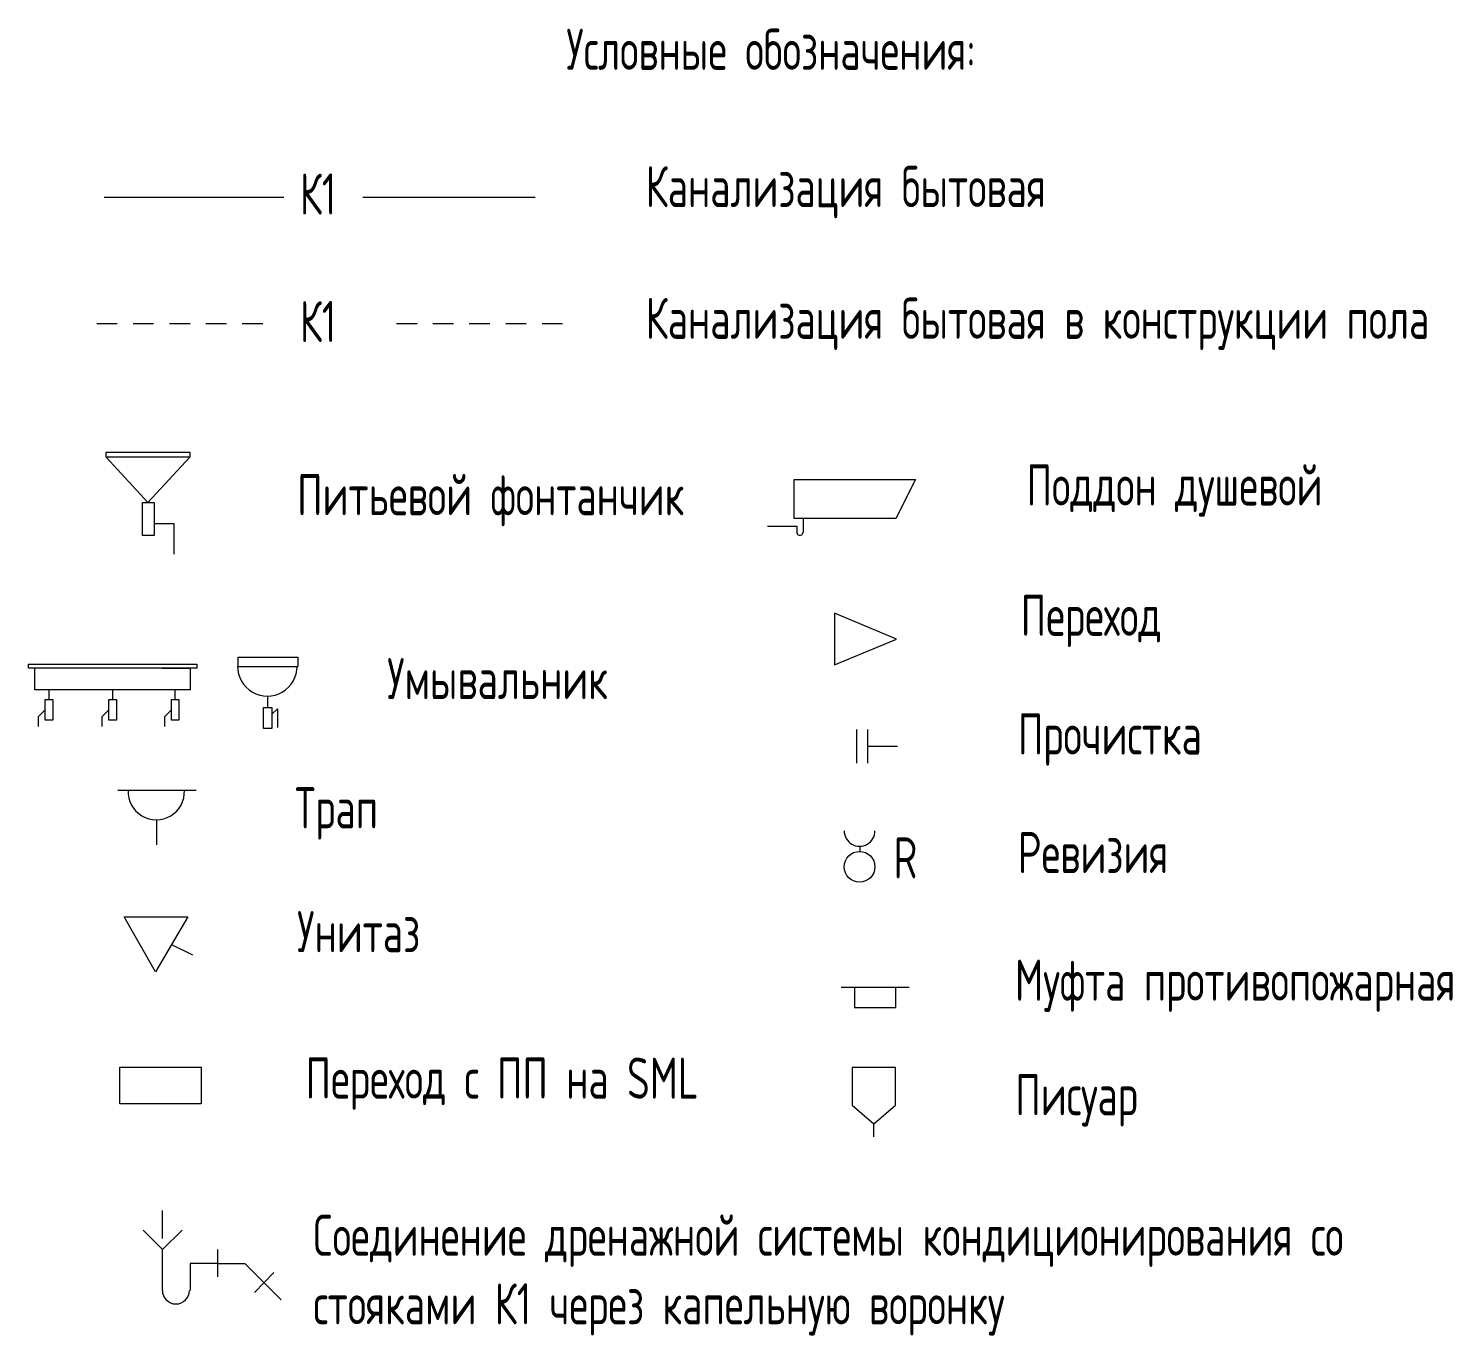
# Model space of a CAD drawing. Header units: millimetres. Extents: x -8689834 to 9419935, y -284943 to 166066.
# Drawn here: x -199471 to -189077, y -121565 to -112027 of the extents above; entities that cross this region are included whole.
import ezdxf

# ---------------------------------------------------------------- set-up
doc = ezdxf.new("R2010")
doc.units = ezdxf.units.MM
doc.header["$MEASUREMENT"] = 0
for name, color, linetype, lineweight in [('_Санпр', 7, 'Continuous', 30), ('_Сантехника', 7, 'Continuous', 30), ('ВК_канализация', 32, 'Continuous', 30)]:
    doc.layers.add(name, color=color, linetype=linetype, lineweight=lineweight)
for name, color, linetype in [('PDF __Арматура', 7, 'Continuous'), ('PDF __ВК-переход с ПП на  SML', 3, 'Continuous'), ('PDF __ВК-противопожарные муфты', 1, 'Continuous'), ('PDF __К14', 3, 'Continuous'), ('PDF __Санпр', 7, 'Continuous'), ('PDF __Сантехника', 7, 'Continuous'), ('PDF _TEKSTBK', 7, 'Continuous')]:
    doc.layers.add(name, color=color, linetype=linetype)
doc.layers.add('PDF __ВК-К1', color=7, linetype='Continuous', true_color=0xb80000)
doc.styles.add('ISOCPEUR', font='isocpeur.ttf', dxfattribs={"width": 0.7})

msp = doc.modelspace()

# ---------------------------------------------------------------- linework, layer by layer
at = {"layer": '_Санпр', "lineweight": 13}
for p, q in [((-198903.1, -115155.7, 0), (-198598.3, -115486.3, 0)), ((-198598.3, -115486.3, 0), (-198293.5, -115155.7, 0)), ((-198552, -115638.9, 0), (-198410.2, -115638.9, 0)), ((-198410.2, -115638.9, 0), (-198410.2, -115864.2, 0))]:
    msp.add_line(p, q, dxfattribs=at)
at = {"layer": '_Санпр', "lineweight": 13, "elevation": 0}
for points in [[(-198903.1, -115118.2), (-198293.5, -115118.2), (-198293.5, -115155.7), (-198903.1, -115155.7)], [(-198637.9, -115486.3), (-198552, -115486.3), (-198552, -115727.8), (-198637.9, -115727.8)]]:
    msp.add_lwpolyline(points, close=True, dxfattribs=at)
at = {"layer": '_Сантехника', "lineweight": 13}
for points in [[(-199470.6, -116666.3), (-198241.5, -116666.3), (-198241.5, -116694.3), (-199470.6, -116694.3), (-199470.6, -116666.3)], [(-199424.9, -116854), (-199424.9, -116694.3)], [(-198495.6, -116694.3), (-198287.2, -116694.3)], [(-198287.2, -116854), (-198287.2, -116694.3)], [(-198287.2, -116854), (-199424.9, -116854)], [(-199347.7, -116922.5), (-199292.7, -116922.5), (-199292.7, -117074.9), (-199347.7, -117074.9), (-199347.7, -116922.5)], [(-199321.2, -116854), (-199321.2, -116922.5)], [(-198883, -116922.5), (-198828.1, -116922.5), (-198828.1, -117074.9), (-198883, -117074.9), (-198883, -116922.5)], [(-198856.6, -116854), (-198856.6, -116922.5)], [(-198427.7, -116922.5), (-198372.7, -116922.5), (-198372.7, -117074.9), (-198427.7, -117074.9), (-198427.7, -116922.5)], [(-198401.3, -116854), (-198401.3, -116922.5)], [(-199396.4, -117046.9), (-199347.7, -116999.2)], [(-198931.8, -117046.9), (-198883, -116999.2)], [(-198476.5, -117046.9), (-198427.7, -116999.2)], [(-199396.4, -117121.6), (-199396.4, -117046.9)], [(-198931.8, -117121.6), (-198931.8, -117046.9)], [(-198476.5, -117121.6), (-198476.5, -117046.9)]]:
    msp.add_lwpolyline(points, dxfattribs=at)
at = {"layer": '_Сантехника', "lineweight": 13, "flags": 128}
for points in [[(-193300.6, -120020.4), (-193143.2, -119883.2), (-193143.2, -119608.9), (-193459.4, -119608.9), (-193459.4, -119883.2), (-193300.6, -120020.4)], [(-193300.6, -120114.2), (-193300.6, -120020.4)]]:
    msp.add_lwpolyline(points, dxfattribs=at)
at = {"layer": 'PDF __Арматура', "lineweight": 13}
msp.add_lwpolyline([(-193588.7, -116292.8), (-193588.7, -116669.5), (-193135.8, -116483.3)], close=True, dxfattribs=at)
at = {"layer": 'PDF __ВК-К1', "lineweight": 13}
for points in [[(-193423.7, -117389.1), (-193423.7, -117143.6)], [(-193343.2, -117389.1), (-193343.2, -117143.6)], [(-193127.3, -117266.4), (-193343.2, -117266.4)], [(-193402.5, -117994.5), (-193402.5, -118032.6)], [(-198091.4, -120936.8), (-198091.4, -121135.7)], [(-198091.4, -121038.4), (-198290.4, -121038.4)], [(-198091.4, -121038.4), (-197892.5, -121038.4), (-197625.8, -121305.1)], [(-197680.8, -121106.1), (-197820.5, -121250)]]:
    msp.add_lwpolyline(points, dxfattribs=at)
msp.add_circle((-193404.6, -118144.7), 112.2, dxfattribs=at)
msp.add_arc((-193404.6, -117882.3), 112.2, 179.99999, 0.00001, dxfattribs=at)
at = {"layer": 'PDF __ВК-переход с ПП на  SML', "lineweight": 13}
msp.add_lwpolyline([(-198802.6, -119607.6), (-198209.9, -119607.6), (-198209.9, -119874.3), (-198802.6, -119874.3)], close=True, dxfattribs=at)
at = {"layer": 'PDF __ВК-противопожарные муфты', "lineweight": 13}
for points in [[(-193537.9, -119023.1), (-193288.2, -119023.1), (-193042.7, -119023.1)], [(-193440.6, -119023.1), (-193440.6, -119171.2), (-193140, -119171.2), (-193140, -119023.1)]]:
    msp.add_lwpolyline(points, dxfattribs=at)
at = {"layer": 'PDF __К14', "lineweight": 13}
msp.add_lwpolyline([(-198493.5, -120856.4), (-198493.5, -120653.2)], dxfattribs=at)
at = {"layer": 'PDF __Санпр', "lineweight": 13}
for points in [[(-197941, -116682.6), (-197941, -116614.9), (-197505, -116614.9), (-197505, -116682.6)], [(-197941, -116682.6), (-197505, -116682.6)], [(-197725.1, -116902.7), (-197725.1, -116983.2)], [(-197695.5, -117029.7), (-197653.2, -116991.6), (-197653.2, -117127.1)]]:
    msp.add_lwpolyline(points, dxfattribs=at)
msp.add_lwpolyline([(-197754.8, -116983.2), (-197695.5, -116983.2), (-197695.5, -117135.6), (-197754.8, -117135.6)], close=True, dxfattribs=at)
msp.add_arc((-197727.2, -116680.5), 218, 179.99999, 0.00001, dxfattribs=at)
at = {"layer": 'PDF __Сантехника', "lineweight": 13}
for points in [[(-193880.8, -115319.2), (-192996.1, -115319.2), (-193140, -115602.8), (-193880.8, -115602.8)], [(-198544, -118910.9), (-198772.6, -118508.7), (-198306.9, -118508.7)]]:
    msp.add_lwpolyline(points, close=True, dxfattribs=at)
for points in [[(-193859.7, -115704.4), (-193859.7, -115662), (-194075.5, -115662)], [(-193817.3, -115602.8), (-193817.3, -115704.4)], [(-198819.1, -117585.9), (-198247.7, -117585.9)], [(-198535.5, -117801.8), (-198535.5, -117983.8)], [(-198425.5, -118711.9), (-198273.1, -118788.1)]]:
    msp.add_lwpolyline(points, dxfattribs=at)
for centre, radius, start, end in [((-193840.6, -115702.3), 23.3, 179.99995, 0.00005), ((-198537.6, -117596.5), 205.3, 177.4347, 2.5653)]:
    msp.add_arc(centre, radius, start, end, dxfattribs=at)
at = {"layer": 'PDF _TEKSTBK', "lineweight": 13}
for points in [[(-198493.5, -120936.8), (-198633.2, -120797.1)], [(-198493.5, -121237.3), (-198493.5, -120936.8), (-198349.6, -120797.1)], [(-198290.4, -121038.4), (-198290.4, -121237.3)]]:
    msp.add_lwpolyline(points, dxfattribs=at)
msp.add_arc((-198394.1, -121235.2), 99.5, 180.00001, 359.99999, dxfattribs=at)
at = {"layer": 'ВК_канализация', "color": 244, "lineweight": 13, "true_color": 0x991b1e}
for points in [[(-198918, -113257.6), (-197605.7, -113257.6)], [(-197030, -113257.6), (-195772.8, -113257.6)]]:
    msp.add_lwpolyline(points, dxfattribs=at)
at = {"layer": 'ВК_канализация', "color": 244, "lineweight": 13, "ltscale": 500, "true_color": 0x991b1e}
for points in [[(-198972.4, -114180.7), (-198822.6, -114180.7)], [(-198706.7, -114180.7), (-198557, -114180.7)], [(-198441, -114180.7), (-198291.3, -114180.7)], [(-198175.4, -114180.7), (-198025.6, -114180.7)], [(-197909.7, -114180.7), (-197759.9, -114180.7)], [(-196784.2, -114180.7), (-196634.5, -114180.7)], [(-196518.6, -114180.7), (-196368.8, -114180.7)], [(-196252.9, -114180.7), (-196103.1, -114180.7)], [(-195987.2, -114180.7), (-195837.5, -114180.7)], [(-195721.5, -114180.7), (-195571.8, -114180.7)]]:
    msp.add_lwpolyline(points, dxfattribs=at)

# ---------------------------------------------------------------- texts
at = {"layer": 'ВК_канализация', "color": 18, "lineweight": 13, "ltscale": 100, "true_color": 0x000000, "char_height": 300, "attachment_point": 4, "style": 'ISOCPEUR'}
for s, insert, width in [('Условные обозначения:', (-195545.3, -112179.1), 5891.51), ('К1', (-197490.2, -113235.2), 3718.698), ('Канализация бытовая', (-194965.8, -113221.2), 5891.51), ('К1', (-197490.2, -114165.5), 3718.698), ('Канализация бытовая в конструкции пола', (-194965.8, -114182.7), 5891.51), ('Поддон душевой', (-192186.1, -115399.3), 8368.311), ('Питьевой фонтанчик', (-197510, -115469.4), 8368.311), ('Переход', (-192228.4, -116350.2), 8368.311), ('Умывальник', (-196852.8, -116771), 8368.311), ('Прочистка', (-192249.5, -117216.5), 8368.311), ('Трап', (-197525.6, -117755), 8368.311), ('R', (-193156.5, -118079.2), 8368.311), ('Ревизия', (-192249.5, -118040.6), 8368.311), ('Унитаз', (-197510.3, -118617.9), 8368.311), ('Муфта противопожарная', (-192270.7, -119012.6), 8368.311), ('Переход с ПП на SML', (-197448.9, -119727.3), 8368.311), ('Писуар', (-192267.8, -119848.9), 8368.311), ('Соединение дренажной системы кондиционирования со стояками К1 через капельную воронку', (-197391.5, -121124), 8368.311)]:
    msp.add_mtext(s, dxfattribs=dict(at, insert=insert, width=width))

doc.saveas('drawing.dxf')
